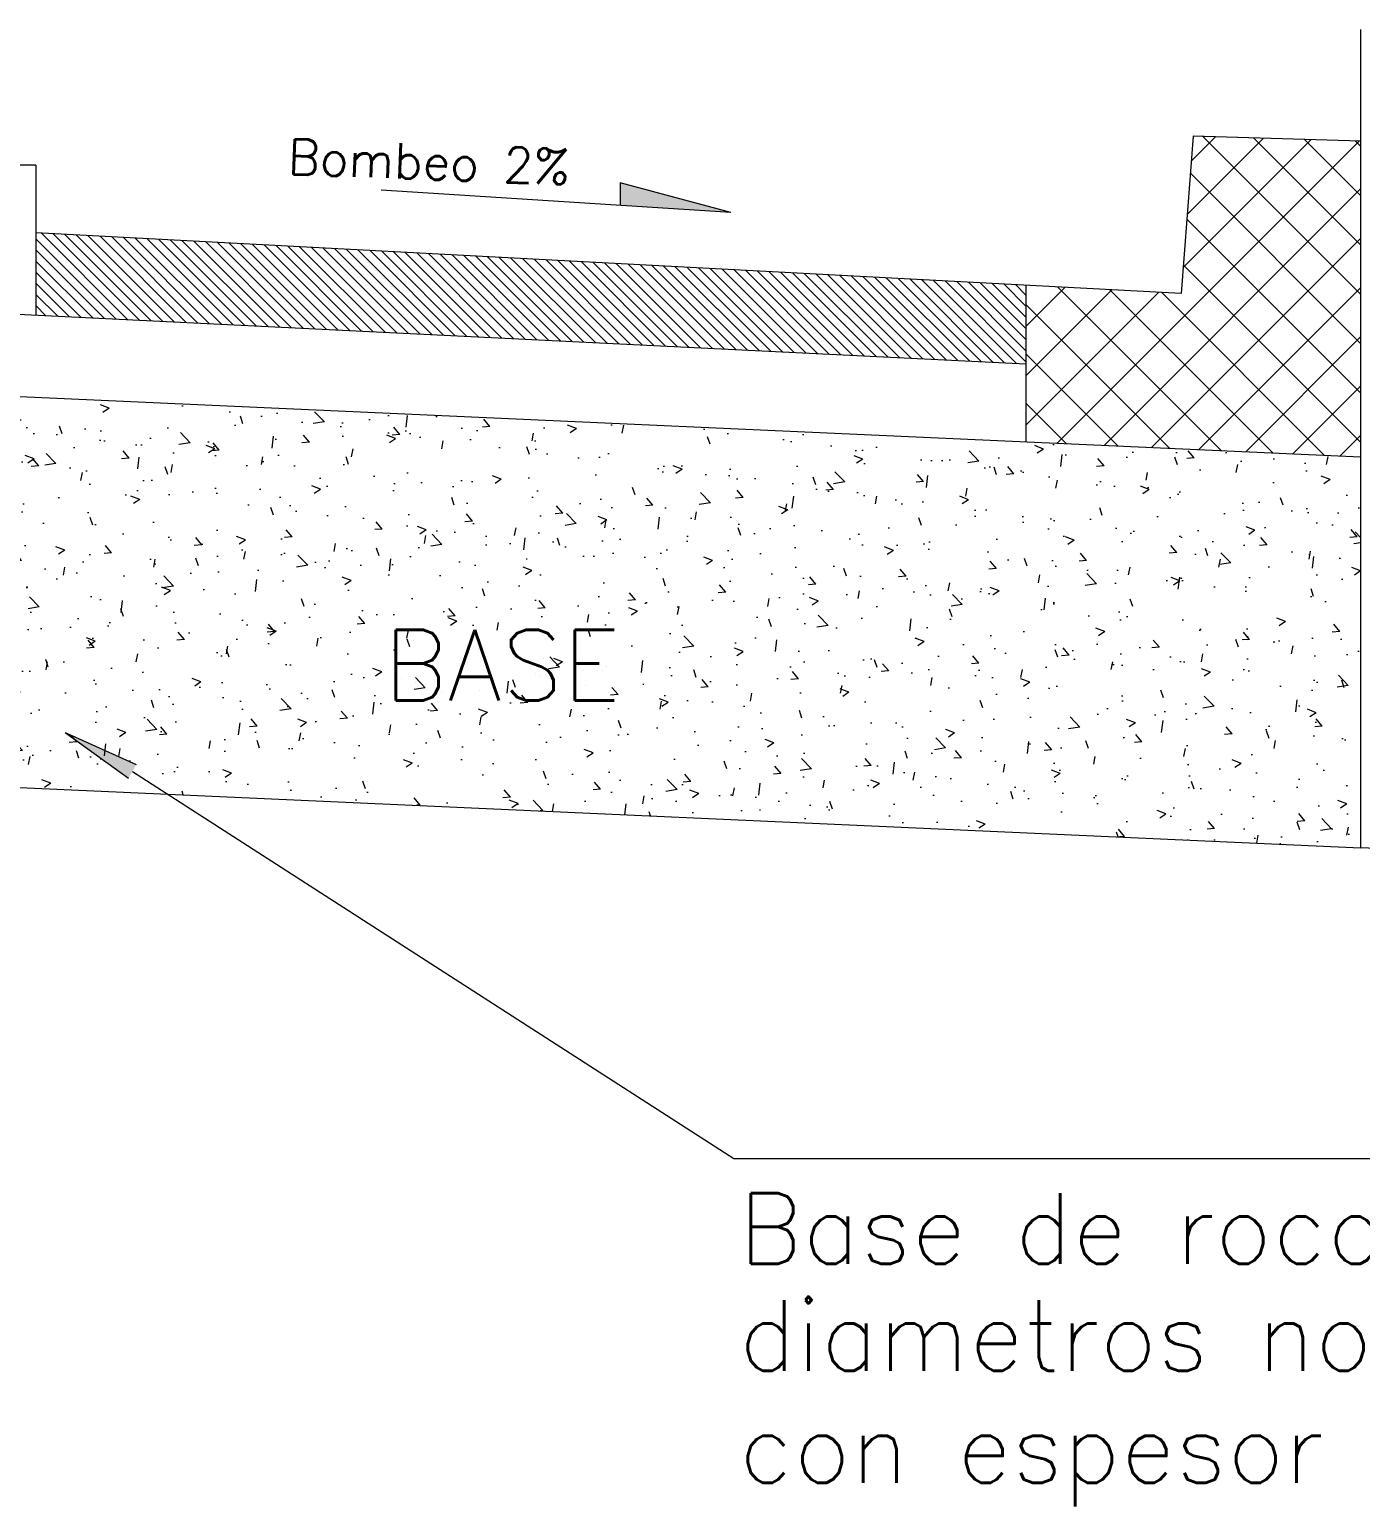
# Model space of a CAD drawing. Header units: millimetres. Extents: x 607619 to 1211550, y 1310734 to 2622648.
# Drawn here: x 607658.1 to 607668.74, y 1310996.56 to 1311008.37 of the extents above; entities that cross this region are included whole.
import ezdxf

# ---------------------------------------------------------------- set-up
doc = ezdxf.new("R2010")
doc.units = ezdxf.units.MM
doc.layers.add('acera', color=8, linetype='Continuous')
doc.layers.add('datos y tabla de areas', color=170, linetype='Continuous')
doc.styles.add('ROMANS', font='ROMANS', dxfattribs={"height": 0.2})

msp = doc.modelspace()

# ---------------------------------------------------------------- hatches: boundary and pattern name
at = {"lineweight": 0}
h = msp.add_hatch(dxfattribs=at)
h.set_pattern_fill('ANSI31', scale=0.502981, style=0)
h.set_pattern_definition([(135, (747610.100223, 1042515.67431), (0.044457650637, 0.044457650637), [])])
h.paths.add_polyline_path([(607658.147, 1311006.746), (607666.066, 1311006.326), (607666.066, 1311005.7), (607658.147, 1311006.088)])
at = {"layer": 'acera', "lineweight": 0}
for points in [[(607663.707, 1311006.91), (607662.821, 1311007.147), (607662.821, 1311006.966)], [(607658.888, 1311002.386), (607658.951, 1311002.495), (607658.383, 1311002.753)]]:
    msp.add_hatch(color=7, dxfattribs=at).paths.add_polyline_path(points)
h = msp.add_hatch(dxfattribs=at)
h.set_pattern_fill('AR-CONC', scale=0.100596, style=0)
h.set_pattern_definition([(130, (826797.05064, 892304.31925), (-0.72153634415, -0.06312625064), [0.075447135, -0.8299184848]), (185, (826797.0506, 892304.31925), (0.1395785413, 0.7566765525), [0.060357708, -0.6639347878]), (79.5486, (826796.9905, 892304.314), (-0.5819583388, 0.6935498425), [0.0641201962, -0.7053221808]), (133.8158, (826797.0506, 892304.52045), (-1.073603726, -0.1665058055), [0.1131707025, -1.2448777271]), (83.3644, (826796.9612, 892304.5066), (-0.9402349774, 0.9799253665), [0.0961802974, -1.0579831023]), (188.8158, (826797.0506, 892304.5204), (-0.9402342125, 0.979926101), [0.090536562, -0.9959021817]), (159, (826796.95004, 892304.47015), (-0.6004656924, -0.40501922385), [0.075447135, -0.8299184848]), (214, (826796.95004, 892304.47015), (-0.2447659292, 0.7294732444), [0.060357708, -0.6639347878]), (108.5486, (826796.9, 892304.4364), (-0.8452318676, 0.3244533589), [0.0641201962, -0.7053221808]), (142.5, (826797.05064, 892304.31925), (-0.01223234994, 0.33487850031), [0, -0.6558870934, 0, -0.6739944058, 0, -0.6664496923]), (172.5, (826797.05064, 892304.31925), (-0.26463790534, 0.39676311551), [0, -0.3842774075, 0, -0.64079766642, 0, -0.25400535443]), (212.5, (826797.27497, 892304.31925), (-0.53700497862, -0.02268933936), [0, -0.25149044993, 0, -0.78465020378, 0, -1.0411704627]), (222.5, (826797.37556, 892304.31925), (-0.5866630085, 0.1007017882), [0, -0.3269375849, 0, -0.52108821225, 0, -0.7393819228])])
h.paths.add_polyline_path([(607668.742, 1311004.953), (607668.742, 1311001.83), (607655.362, 1311002.432), (607655.362, 1311005.555)])

# ---------------------------------------------------------------- linework, layer by layer
at = {"color": 7, "lineweight": 0}
for p in [(607655.362, 1311002.432), (607673.201, 1311001.646)]:
    msp.add_line(p, (607668.742, 1311001.83), dxfattribs=at)
at = {"layer": 'acera', "color": 7, "lineweight": 0}
for p, q in [((607658.147, 1311007.287), (607657.925, 1311007.287)), ((607658.147, 1311007.287), (607658.147, 1311006.088)), ((607663.707, 1311006.91), (607660.909, 1311007.087)), ((607663.707, 1311006.91), (607662.821, 1311007.147)), ((607662.821, 1311007.147), (607662.821, 1311006.966)), ((607655.362, 1311006.225), (607666.066, 1311005.7)), ((607668.742, 1311004.953), (607668.742, 1311001.83)), ((607658.383, 1311002.753), (607658.951, 1311002.495)), ((607658.383, 1311002.753), (607658.888, 1311002.386)), ((607658.92, 1311002.441), (607663.729, 1310999.345)), ((607663.729, 1310999.345), (607669.401, 1310999.345))]:
    msp.add_line(p, q, dxfattribs=at)
at = {"layer": 'datos y tabla de areas', "color": 7, "lineweight": 0}
for p, q in [((607668.742, 1311008.372), (607668.742, 1311004.953)), ((607667.404, 1311007.52), (607667.307, 1311006.261)), ((607667.388, 1311007.32), (607667.583, 1311007.515)), ((607668.742, 1311007.48), (607667.404, 1311007.52)), ((607668.742, 1311006.256), (607667.48, 1311007.518)), ((607666.313, 1311005.062), (607668.731, 1311007.48)), ((607667.322, 1311006.466), (607668.348, 1311007.492)), ((607667.355, 1311006.893), (607667.966, 1311007.503)), ((607668.742, 1311006.651), (607667.887, 1311007.506)), ((607668.742, 1311007.045), (607668.293, 1311007.493)), ((607668.742, 1311007.439), (607668.699, 1311007.481)), ((607668.742, 1311005.862), (607667.381, 1311007.223)), ((607666.69, 1311005.045), (607668.742, 1311007.097)), ((607668.742, 1311005.468), (607667.353, 1311006.857)), ((607667.307, 1311006.261), (607658.147, 1311006.746)), ((607667.068, 1311005.028), (607668.742, 1311006.702)), ((607668.742, 1311005.074), (607667.324, 1311006.491)), ((607666.066, 1311006.326), (607666.066, 1311005.073)), ((607666.066, 1311005.997), (607666.378, 1311006.31)), ((607666.066, 1311005.603), (607666.752, 1311006.29)), ((607666.066, 1311005.209), (607667.127, 1311006.27)), ((607667.63, 1311005.003), (607666.32, 1311006.313)), ((607668.043, 1311004.985), (607666.736, 1311006.291)), ((607668.455, 1311004.966), (607667.152, 1311006.269)), ((607667.445, 1311005.011), (607668.742, 1311006.308)), ((607667.217, 1311005.022), (607666.066, 1311006.173)), ((607667.822, 1311004.994), (607668.742, 1311005.914)), ((607666.804, 1311005.04), (607666.066, 1311005.779)), ((607668.742, 1311004.953), (607655.362, 1311005.555)), ((607668.199, 1311004.977), (607668.742, 1311005.52)), ((607666.391, 1311005.059), (607666.066, 1311005.385)), ((607668.576, 1311004.96), (607668.742, 1311005.126))]:
    msp.add_line(p, q, dxfattribs=at)

# ---------------------------------------------------------------- texts
at = {"color": 7, "lineweight": 0, "style": 'ROMANS'}
msp.add_text('Bombeo 2%%%', height=0.28293, rotation=357.8748, dxfattribs=at).set_placement((607660.16, 1311007.215))
for s, height, p in [('BASE', 0.5659, (607660.93, 1311003.008)), ('Base de roca basaltica con', 0.56585, (607663.769, 1310998.504)), ('diametros no menores a .30 mts', 0.56585, (607663.769, 1310997.649)), ('con espesor de 0.60 mts.', 0.56585, (607663.769, 1310996.753))]:
    msp.add_text(s, height=height, dxfattribs=at).set_placement(p)

doc.saveas('drawing.dxf')
